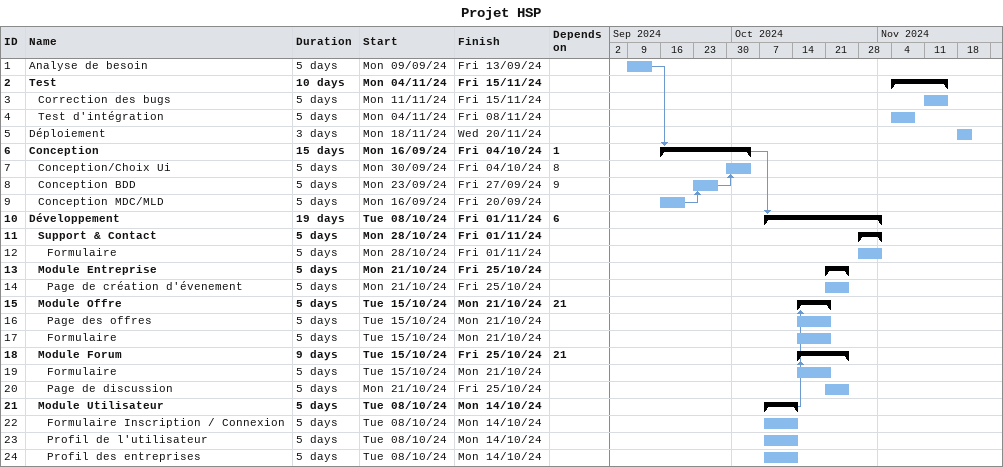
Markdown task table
Projet HSP

| ID | Level | Task | Duration | Start | Finish | Predecessors |
|---|---|---|---|---|---|---|
| 1 | 1 | Analyse de besoin | 5d | 2024-09-09 | 2024-09-13 |  |
| 2 | 1 | **Test** | 10d | 2024-11-04 | 2024-11-15 |  |
| 3 | 2 | Correction des bugs | 5d | 2024-11-11 | 2024-11-15 |  |
| 4 | 2 | Test d'intégration | 5d | 2024-11-04 | 2024-11-08 |  |
| 5 | 1 | Déploiement | 3d | 2024-11-18 | 2024-11-20 |  |
| 6 | 1 | **Conception** | 15d | 2024-09-16 | 2024-10-04 | 1 |
| 7 | 2 | Conception/Choix Ui | 5d | 2024-09-30 | 2024-10-04 | 8 |
| 8 | 2 | Conception BDD | 5d | 2024-09-23 | 2024-09-27 | 9 |
| 9 | 2 | Conception MDC/MLD | 5d | 2024-09-16 | 2024-09-20 |  |
| 10 | 1 | **Développement** | 19d | 2024-10-08 | 2024-11-01 | 6 |
| 11 | 2 | **Support & Contact** | 5d | 2024-10-28 | 2024-11-01 |  |
| 12 | 3 | Formulaire | 5d | 2024-10-28 | 2024-11-01 |  |
| 13 | 2 | **Module Entreprise** | 5d | 2024-10-21 | 2024-10-25 |  |
| 14 | 3 | Page de création d'évenement | 5d | 2024-10-21 | 2024-10-25 |  |
| 15 | 2 | **Module Offre** | 5d | 2024-10-15 | 2024-10-21 | 21 |
| 16 | 3 | Page des offres | 5d | 2024-10-15 | 2024-10-21 |  |
| 17 | 3 | Formulaire | 5d | 2024-10-15 | 2024-10-21 |  |
| 18 | 2 | **Module Forum** | 9d | 2024-10-15 | 2024-10-25 | 21 |
| 19 | 3 | Formulaire | 5d | 2024-10-15 | 2024-10-21 |  |
| 20 | 3 | Page de discussion | 5d | 2024-10-21 | 2024-10-25 |  |
| 21 | 2 | **Module Utilisateur** | 5d | 2024-10-08 | 2024-10-14 |  |
| 22 | 3 | Formulaire Inscription / Connexion | 5d | 2024-10-08 | 2024-10-14 |  |
| 23 | 3 | Profil de l'utilisateur | 5d | 2024-10-08 | 2024-10-14 |  |
| 24 | 3 | Profil des entreprises | 5d | 2024-10-08 | 2024-10-14 |  |
